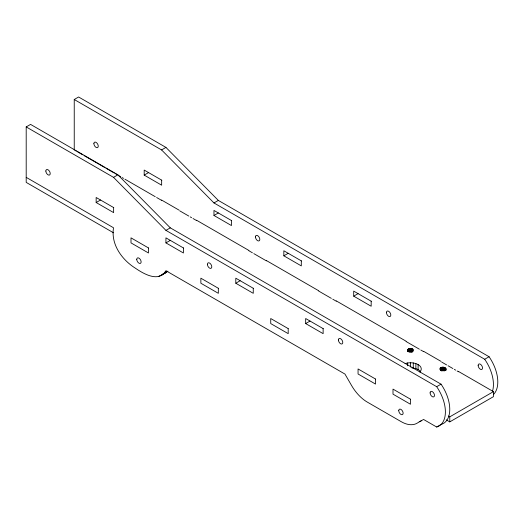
<?xml version="1.0" encoding="UTF-8"?>
<svg xmlns="http://www.w3.org/2000/svg" width="524" height="524" viewBox="0 0 524 524"><rect width="100%" height="100%" fill="white"/><g stroke="black" fill="none" stroke-linecap="round" stroke-linejoin="round"><path stroke-width="0.79" d="M407.482 349.763L407.482 350.687L408.281 351.486A3.085 1.782 0 0 0 412.65 351.486A3.085 1.782 0 0 0 412.65 348.964L410.462 348.447L408.923 348.683L407.482 349.763L407.482 351.204M445.976 368.948L445.072 370.206A3.085 1.782 0 0 1 440.704 370.206A3.085 1.782 0 0 1 440.704 367.684C442.728 366.473 446.867 367.298 445.976 370.389M26.2 177.348L113.531 227.77C110.702 244.276 121.941 259.812 135.369 268.19C143.504 273.744 158.792 282.894 165.931 270.712L344.962 374.071L351.512 385.415A31.623 18.261 60 0 0 367.324 402.111L401.201 421.669A31.623 18.261 60 0 0 417.012 423.235L423.562 419.455L436.662 427.014L440.409 424.853M162.113 274.851L167.922 271.19L163.56 273.711M113.531 232.807L26.2 182.391L26.2 126.926L30.569 124.404L117.9 174.826L170.3 227.855L441.031 384.158A30.877 17.829 60 0 1 441.031 424.492M74.238 149.93L74.238 99.508L78.6 96.986L165.938 147.408L218.338 200.43L489.069 356.739A30.877 17.829 60 0 1 493.759 394.225M26.2 126.926L113.531 177.348L117.9 174.826M74.238 99.508L161.569 149.93L165.938 147.408M113.793 207.668L96.154 197.483L96.154 202.526L100.523 200.004M161.831 180.249L144.192 170.064L144.192 175.108L148.554 172.586M113.531 177.348L165.931 230.37L170.3 227.855M161.569 149.93L213.969 202.952L218.338 200.43M183.57 248.035L165.931 237.85L165.931 242.894L170.3 240.372M231.608 220.617L213.969 210.432L213.969 215.475L218.338 212.954M164.831 272.329L166.704 271.249M158.779 276.364L160.652 275.283M161.896 274.563L163.141 273.842M160.514 275.742L166.481 272.329M253.439 288.37L235.8 278.192L235.8 283.229L240.162 280.707M301.477 260.952L283.838 250.767L283.838 255.81L288.2 253.288M323.308 328.712L305.662 318.526L305.662 323.57L310.031 321.048M371.339 301.293L353.7 291.108L353.7 296.145L358.069 293.63M165.931 230.37L436.662 386.679L441.031 384.158M213.969 202.952L484.7 359.261L489.069 356.739M446.245 419.855L449.762 421.886L449.762 416.849L493.431 391.631L458.5 371.464M449.762 421.886L493.431 396.675L493.431 391.631M163.724 273.633L164.883 273.22M405.065 363.545C409.329 362.254 414.124 362.438 418.106 364.534A10.808 6.242 0 0 1 419.822 372.066M411.864 367.855L415.866 368.582L418.106 369.577A10.808 6.242 0 0 1 420.621 371.857M144.192 175.108L161.654 185.195L161.654 180.151M213.969 215.475L231.438 225.556L231.438 220.519M283.838 255.81L301.3 265.897L301.3 260.854M353.7 296.145L371.169 306.232L371.169 301.189M161.569 200.037L179.038 210.117M196.5 220.204L248.9 250.452M266.369 260.539L318.769 290.794M336.238 300.874L406.1 341.216M423.569 351.296L441.031 361.383M74.939 150.336L76.347 151.148M77.755 151.96L82.687 154.809M84.095 155.621L104.518 167.411M105.927 168.224L114.383 173.103M115.791 173.916L117.199 174.734M118.607 175.547L120.723 176.765M122.131 177.577L123.54 178.389M124.948 179.201L155.228 196.69M156.637 197.502L161.569 200.351M179.732 210.838L188.817 216.078M190.212 216.884L191.614 217.696M193.009 218.501L196.5 220.519M248.9 250.767L252.398 252.784M253.793 253.596L266.369 260.854M318.769 291.108L331.345 298.366M332.74 299.171L336.238 301.189M406.1 341.53L419.377 349.194M420.772 349.999L423.569 351.611M441.732 362.097L446.625 364.92M448.02 365.732L452.913 368.555M454.308 369.361L455.703 370.167M457.105 370.972L458.5 371.778M96.154 202.526L113.623 212.613L113.623 207.57M165.931 242.894L183.4 252.981L183.4 247.937M235.8 283.229L253.262 293.316L253.262 288.272M305.662 323.57L323.131 333.65L323.131 328.607M448.354 416.036L449.762 416.849M445.872 368.483L445.872 369.924M445.557 368.051L445.557 370.213M445.072 367.684L445.072 370.566M444.431 367.403L444.431 371.005M443.684 367.226L443.684 370.828M442.885 367.16L442.885 370.763M442.086 367.226L442.086 370.828M441.346 367.403L441.346 371.005M440.704 367.684L440.704 370.566M418.106 364.534L418.106 369.577M415.866 363.545L415.866 368.582M413.266 362.916L413.266 367.959M412.65 348.964L412.65 351.846M412.008 348.683L412.008 352.285M411.268 348.506L411.268 352.108M410.462 348.447L410.462 352.049M410.462 362.706L410.462 367.029M409.663 348.506L409.663 352.108M408.923 348.683L408.923 351.565M408.281 348.964L408.281 351.846M407.79 349.338L407.79 351.499M407.665 362.916L407.665 365.798M436.662 386.679A30.877 17.829 60 0 1 436.662 427.014M421.381 420.713A31.623 18.261 60 0 1 419.18 421.669M484.7 359.261A30.877 17.829 60 0 1 492.396 391.539M148.469 247.937L131 237.85L131 242.894L148.469 252.981L148.469 247.937M218.331 288.272L200.862 278.192L200.862 283.229L218.331 293.316L218.331 288.272M288.2 328.607L270.731 318.526L270.731 323.57L288.2 333.65L288.2 328.607M375.531 379.029L358.062 368.948L358.062 373.992L375.531 384.072L375.531 379.029M410.462 399.196L393 389.116L393 394.159L410.462 404.24L410.462 399.196M45.85 171.047A3.085 1.782 60 0 0 49.125 175.121A3.085 1.782 60 0 0 49.125 170.752A3.085 1.782 60 0 0 45.85 171.047M430.112 392.876A3.085 1.782 60 0 0 433.387 396.95A3.085 1.782 60 0 0 433.387 392.581A3.085 1.782 60 0 0 430.112 392.876M207.412 264.325A3.085 1.782 60 0 0 210.687 268.399A3.085 1.782 60 0 0 210.687 264.031A3.085 1.782 60 0 0 207.412 264.325M338.412 339.952A3.085 1.782 60 0 0 341.687 344.026A3.085 1.782 60 0 0 341.687 339.663A3.085 1.782 60 0 0 338.412 339.952M136.757 259.387A3.085 1.782 60 0 0 140.032 263.461A3.085 1.782 60 0 0 140.032 259.092A3.085 1.782 60 0 0 136.757 259.387M398.757 410.652A3.085 1.782 60 0 0 402.032 414.726A3.085 1.782 60 0 0 402.032 410.358A3.085 1.782 60 0 0 398.757 410.652M478.15 365.451A3.085 1.782 60 0 0 481.425 369.525A3.085 1.782 60 0 0 481.425 365.163A3.085 1.782 60 0 0 478.15 365.451M93.888 143.622A3.085 1.782 60 0 0 97.163 147.696A3.085 1.782 60 0 0 97.163 143.334A3.085 1.782 60 0 0 93.888 143.622M255.45 236.9A3.085 1.782 60 0 0 258.725 240.975A3.085 1.782 60 0 0 258.725 236.612A3.085 1.782 60 0 0 255.45 236.9M386.45 312.533A3.085 1.782 60 0 0 389.725 316.607A3.085 1.782 60 0 0 389.725 312.245A3.085 1.782 60 0 0 386.45 312.533"/></g></svg>
